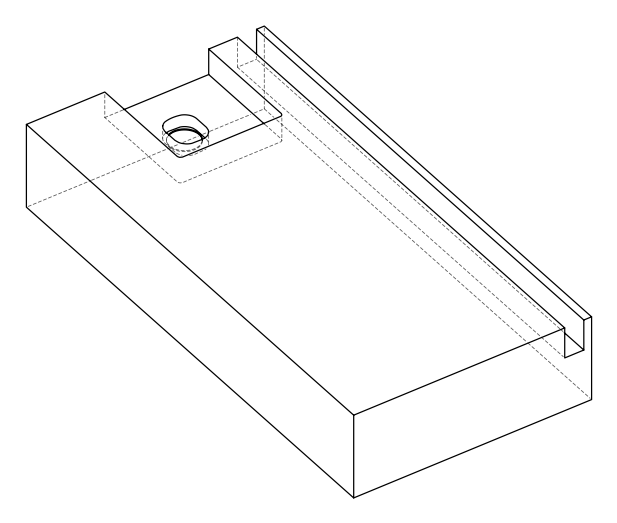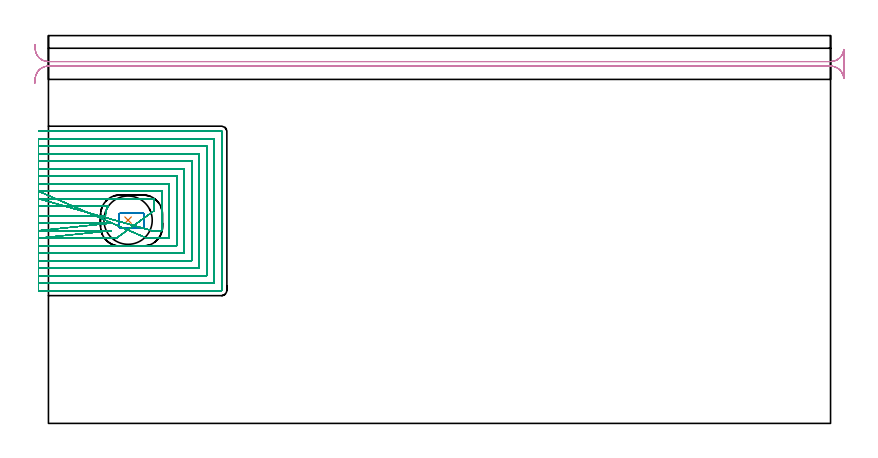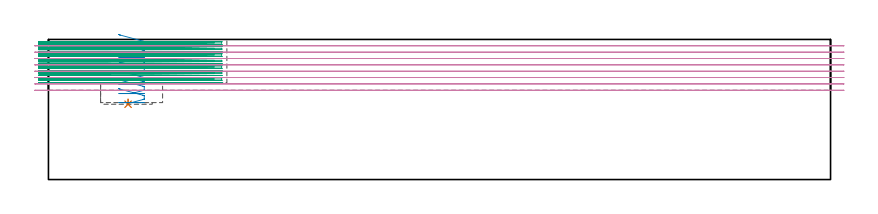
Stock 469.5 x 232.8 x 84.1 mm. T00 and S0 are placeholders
(PLAN: 4 operations, 3 tool changes, 148.3 min)
(1 INDEXABLE_INSERT_DRILL_BLIND_HOLE_FROM_SOLID | STEP1POCKET | UGT0302_008 | 0.02 min | 25669 mm3)
(2 MILL_RECTANGULAR_POCKET | POCKET_RECTANGULAR_STRAIGHT | UGT0201_105 | Follow Part, ap 5.5, ae 75% | 1.59 min | 13816 mm3)
(3 MILL_SLOT | SLOT_PARTIAL_RECTANGULAR | NXT0201_008 | Follow Part, ap 1.5, ae 75% | 130.45 min | 255485 mm3)
(4 MILL_RECTANGULAR_SLOT | SLOT_RECTANGULAR | UGT0201_008 | Follow Part, ap 4, ae 75% | 16.28 min | 267824 mm3)
(TOOL UGT0302_008 | Indexable Insert Drill 29mm | D29 PA180 FL50 Z2)
(TOOL UGT0201_105 | End Mill 22 mm | D22 FL25 Z2)
(TOOL NXT0201_008 | ENDMILL 6mm [2P460-0600-NA 1630] | D6 FL26 Z6)
(TOOL UGT0201_008 | End Mill 16 mm | D16 FL32 Z4)
(OP 1 INDEXABLE_INSERT_DRILL_BLIND_HOLE_FROM_SOLID)
G17 G21 G94 G90
T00 M6
G54
G17 G0 G90 X47.8 Y122. S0 M3
G43 Z94.1 H0
G94 G81 G98 Z45.2 F250. R48.2
G80
M5
M2
(OP 2 MILL_RECTANGULAR_POCKET)
G17 G21 G94 G90
T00 M6
G54
G17 G0 G90 X42.3 Y118.35 S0 M3
G43 Z94.1 H0
Z87.1
G94 G1 Y118.3 Z87.086 F250.
Y118.205 Z87.061
X42.359 Y117.967 Z86.995
X42.479 Y117.753 Z86.929
X42.653 Y117.579 Z86.864
X42.867 Y117.459 Z86.798
X43.105 Y117.4 Z86.732
X56.695 Z83.091
X56.933 Y117.459 Z83.025
X57.147 Y117.579 Z82.959
X57.321 Y117.753 Z82.893
X57.441 Y117.967 Z82.828
X57.5 Y118.205 Z82.762
Y125.395 Z80.835
X57.441 Y125.633 Z80.769
X57.321 Y125.847 Z80.704
X57.147 Y126.021 Z80.638
X56.933 Y126.141 Z80.572
X56.695 Y126.2 Z80.506
X56.6 Z80.481
X49.9 Z78.686
X43.2 F500.
G3 X42.3 Y125.3 R0.9
G1 Y118.3
G3 X43.2 Y117.4 R0.9
G1 X56.6
G3 X57.5 Y118.3 R0.9
G1 Y125.3
G3 X56.6 Y126.2 R0.9
G1 X49.9
X48.9
G0 X42.3 Y118.35 Z81.686
G1 Y118.3 Z81.672 F250.
Y118.205 Z81.647
X42.359 Y117.967 Z81.581
X42.479 Y117.753 Z81.515
X42.653 Y117.579 Z81.449
X42.867 Y117.459 Z81.384
X43.105 Y117.4 Z81.318
X56.695 Z77.676
X56.933 Y117.459 Z77.611
X57.147 Y117.579 Z77.545
X57.321 Y117.753 Z77.479
X57.441 Y117.967 Z77.413
X57.5 Y118.205 Z77.348
Y125.395 Z75.421
X57.441 Y125.633 Z75.355
X57.321 Y125.847 Z75.289
X57.147 Y126.021 Z75.224
X56.933 Y126.141 Z75.158
X56.695 Y126.2 Z75.092
X56.6 Z75.067
X49.9 Z73.271
X43.2 F500.
G3 X42.3 Y125.3 R0.9
G1 Y118.3
G3 X43.2 Y117.4 R0.9
G1 X56.6
G3 X57.5 Y118.3 R0.9
G1 Y125.3
G3 X56.6 Y126.2 R0.9
G1 X49.9
X48.9
G0 X42.3 Y118.35 Z76.271
G1 Y118.3 Z76.258 F250.
Y118.205 Z76.232
X42.359 Y117.967 Z76.167
X42.479 Y117.753 Z76.101
X42.653 Y117.579 Z76.035
X42.867 Y117.459 Z75.969
X43.105 Y117.4 Z75.904
X56.695 Z72.262
X56.933 Y117.459 Z72.196
X57.147 Y117.579 Z72.131
X57.321 Y117.753 Z72.065
X57.441 Y117.967 Z71.999
X57.5 Y118.205 Z71.933
Y125.395 Z70.007
X57.441 Y125.633 Z69.941
X57.321 Y125.847 Z69.875
X57.147 Y126.021 Z69.809
X56.933 Y126.141 Z69.744
X56.695 Y126.2 Z69.678
X56.6 Z69.652
X49.9 Z67.857
X43.2 F500.
G3 X42.3 Y125.3 R0.9
G1 Y118.3
G3 X43.2 Y117.4 R0.9
G1 X56.6
G3 X57.5 Y118.3 R0.9
G1 Y125.3
G3 X56.6 Y126.2 R0.9
G1 X49.9
X48.9
G0 X42.3 Y118.35 Z70.857
G1 Y118.3 Z70.844 F250.
Y118.205 Z70.818
X42.359 Y117.967 Z70.752
X42.479 Y117.753 Z70.687
X42.653 Y117.579 Z70.621
X42.867 Y117.459 Z70.555
X43.105 Y117.4 Z70.489
X56.695 Z66.848
X56.933 Y117.459 Z66.782
X57.147 Y117.579 Z66.716
X57.321 Y117.753 Z66.651
X57.441 Y117.967 Z66.585
X57.5 Y118.205 Z66.519
Y125.395 Z64.592
X57.441 Y125.633 Z64.527
X57.321 Y125.847 Z64.461
X57.147 Y126.021 Z64.395
X56.933 Y126.141 Z64.329
X56.695 Y126.2 Z64.264
X56.6 Z64.238
X49.9 Z62.443
X43.2 F500.
G3 X42.3 Y125.3 R0.9
G1 Y118.3
G3 X43.2 Y117.4 R0.9
G1 X56.6
G3 X57.5 Y118.3 R0.9
G1 Y125.3
G3 X56.6 Y126.2 R0.9
G1 X49.9
X48.9
G0 X42.3 Y118.35 Z65.443
G1 Y118.3 Z65.429 F250.
Y118.205 Z65.404
X42.359 Y117.967 Z65.338
X42.479 Y117.753 Z65.272
X42.653 Y117.579 Z65.207
X42.867 Y117.459 Z65.141
X43.105 Y117.4 Z65.075
X56.695 Z61.434
X56.933 Y117.459 Z61.368
X57.147 Y117.579 Z61.302
X57.321 Y117.753 Z61.236
X57.441 Y117.967 Z61.17
X57.5 Y118.205 Z61.105
Y125.395 Z59.178
X57.441 Y125.633 Z59.112
X57.321 Y125.847 Z59.047
X57.147 Y126.021 Z58.981
X56.933 Y126.141 Z58.915
X56.695 Y126.2 Z58.849
X56.6 Z58.824
X49.9 Z57.029
X43.2 F500.
G3 X42.3 Y125.3 R0.9
G1 Y118.3
G3 X43.2 Y117.4 R0.9
G1 X56.6
G3 X57.5 Y118.3 R0.9
G1 Y125.3
G3 X56.6 Y126.2 R0.9
G1 X49.9
X48.9
G0 X42.3 Y118.35 Z60.029
G1 Y118.3 Z60.015 F250.
Y118.205 Z59.99
X42.359 Y117.967 Z59.924
X42.479 Y117.753 Z59.858
X42.653 Y117.579 Z59.792
X42.867 Y117.459 Z59.727
X43.105 Y117.4 Z59.661
X56.695 Z56.019
X56.933 Y117.459 Z55.954
X57.147 Y117.579 Z55.888
X57.321 Y117.753 Z55.822
X57.441 Y117.967 Z55.756
X57.5 Y118.205 Z55.69
Y125.395 Z53.764
X57.441 Y125.633 Z53.698
X57.321 Y125.847 Z53.632
X57.147 Y126.021 Z53.567
X56.933 Y126.141 Z53.501
X56.695 Y126.2 Z53.435
X56.6 Z53.41
X49.9 Z51.614
X43.2 F500.
G3 X42.3 Y125.3 R0.9
G1 Y118.3
G3 X43.2 Y117.4 R0.9
G1 X56.6
G3 X57.5 Y118.3 R0.9
G1 Y125.3
G3 X56.6 Y126.2 R0.9
G1 X49.9
X48.9
G0 X42.3 Y118.35 Z54.614
G1 Y118.3 Z54.601 F250.
Y118.205 Z54.575
X42.359 Y117.967 Z54.51
X42.479 Y117.753 Z54.444
X42.653 Y117.579 Z54.378
X42.867 Y117.459 Z54.312
X43.105 Y117.4 Z54.246
X56.695 Z50.605
X56.933 Y117.459 Z50.539
X57.147 Y117.579 Z50.473
X57.321 Y117.753 Z50.408
X57.441 Y117.967 Z50.342
X57.5 Y118.205 Z50.276
Y125.395 Z48.35
X57.441 Y125.633 Z48.284
X57.321 Y125.847 Z48.218
X57.147 Y126.021 Z48.152
X56.933 Y126.141 Z48.086
X56.695 Y126.2 Z48.021
X56.6 Z47.995
X49.9 Z46.2
X43.2 F500.
G3 X42.3 Y125.3 R0.9
G1 Y118.3
G3 X43.2 Y117.4 R0.9
G1 X56.6
G3 X57.5 Y118.3 R0.9
G1 Y125.3
G3 X56.6 Y126.2 R0.9
G1 X49.9
X48.9
G0 Z94.1
M5
M2
(OP 3 MILL_SLOT)
G17 G21 G94 G90
T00 M6
G54
G17 G0 G90 X-6. Y124.7 S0 M3
G43 Z94.1 H1
Z82.661
G94 G1 X-3. F250.
X34.293 F500.
X34.292 Y124.867
X34.294 Y125.662
X34.354 Y126.345
X34.477 Y127.045
X34.683 Y127.848
G2 X35.055 Y128.907 R8.304
X35.533 Y129.849 R8.304
G1 X35.905 Y130.4
X-3.
X-6. F250.
Y120.2
X-3.
X34.3 F500.
X37.3 F250.
X-6. Y115.7 F500.
X-3. F250.
X34.691 F500.
X37.691 F250.
X-6. Y111.2 F500.
X-3. F250.
X37.824 F500.
X40.824 F250.
X63.6 Y127.802 F500.
Y130.802 F250.
Y134.9 F500.
X-3.
X-6. F250.
X62.103 Y115.7 F500.
X65.103 F250.
X68.1 F500.
Y139.4
X-3.
X-6. F250.
X58.967 Y111.2 F500.
X61.967 F250.
X72.6 F500.
Y143.9
X-3.
X-6. F250.
Y106.7
X-3.
X77.1 F500.
Y148.4
X-3.
X-6. F250.
Y102.2
X-3.
X81.6 F500.
Y152.9
X-3.
X-6. F250.
Y97.7
X-3.
X86.1 F500.
Y157.4
X-3.
X-6. F250.
Y93.2
X-3.
X90.6 F500.
Y161.9
X-3.
X-6. F250.
Y88.7
X-3.
X95.1 F500.
Y166.4
X-3.
X-6. F250.
Y84.2
X-3.
X99.6 F500.
Y170.9
X-3.
X-6. F250.
Y79.7
X-3.
X104. F500.
X104.055 Y79.705
X104.095 Y79.745
X104.1 Y79.8
Y175.3
X104.095 Y175.355
X104.055 Y175.395
X104. Y175.4
X-3.
X-6. F250.
G0 Y124.7 Z81.222
G1 X-3.
X34.293 F500.
X34.292 Y124.867
X34.294 Y125.662
X34.354 Y126.345
X34.477 Y127.045
X34.683 Y127.848
G2 X35.533 Y129.849 R8.304
G1 X35.905 Y130.4
X-3.
X-6. F250.
Y120.2
X-3.
X34.3 F500.
X37.3 F250.
X-6. Y115.7 F500.
X-3. F250.
X34.691 F500.
X37.691 F250.
X-6. Y111.2 F500.
X-3. F250.
X37.824 F500.
X40.824 F250.
X63.6 Y127.802 F500.
Y130.802 F250.
Y134.9 F500.
X-3.
X-6. F250.
X62.103 Y115.7 F500.
X65.103 F250.
X68.1 F500.
Y139.4
X-3.
X-6. F250.
X58.967 Y111.2 F500.
X61.967 F250.
X72.6 F500.
Y143.9
X-3.
X-6. F250.
Y106.7
X-3.
X77.1 F500.
Y148.4
X-3.
X-6. F250.
Y102.2
X-3.
X81.6 F500.
Y152.9
X-3.
X-6. F250.
Y97.7
X-3.
X86.1 F500.
Y157.4
X-3.
X-6. F250.
Y93.2
X-3.
X90.6 F500.
Y161.9
X-3.
X-6. F250.
Y88.7
X-3.
X95.1 F500.
Y166.4
X-3.
X-6. F250.
Y84.2
X-3.
X99.6 F500.
Y170.9
X-3.
X-6. F250.
Y79.7
X-3.
X104. F500.
X104.055 Y79.705
X104.095 Y79.745
X104.1 Y79.8
Y175.3
X104.095 Y175.355
X104.055 Y175.395
X104. Y175.4
X-3.
X-6. F250.
G0 Y124.7 Z79.783
G1 X-3.
X34.293 F500.
X34.292 Y124.867
X34.294 Y125.662
G2 X35.188 Y129.2 R9.844
G1 X35.235 Y129.298
X35.35 Y129.522
X35.435 Y129.679
X35.533 Y129.849
X35.905 Y130.4
X-3.
X-6. F250.
Y120.2
X-3.
X34.3 F500.
X37.3 F250.
X-6. Y115.7 F500.
X-3. F250.
X34.691 F500.
X37.691 F250.
X-6. Y111.2 F500.
X-3. F250.
X37.824 F500.
X40.824 F250.
X63.6 Y127.802 F500.
Y130.802 F250.
Y134.9 F500.
X-3.
X-6. F250.
X62.103 Y115.7 F500.
X65.103 F250.
X68.1 F500.
Y139.4
X-3.
X-6. F250.
X58.967 Y111.2 F500.
X61.967 F250.
X72.6 F500.
Y143.9
X-3.
X-6. F250.
Y106.7
X-3.
X77.1 F500.
Y148.4
X-3.
X-6. F250.
Y102.2
X-3.
X81.6 F500.
Y152.9
X-3.
X-6. F250.
Y97.7
X-3.
X86.1 F500.
Y157.4
X-3.
X-6. F250.
Y93.2
X-3.
X90.6 F500.
Y161.9
X-3.
X-6. F250.
Y88.7
X-3.
X95.1 F500.
Y166.4
X-3.
X-6. F250.
Y84.2
X-3.
X99.6 F500.
Y170.9
X-3.
X-6. F250.
Y79.7
X-3.
X104. F500.
X104.055 Y79.705
X104.095 Y79.745
X104.1 Y79.8
Y175.3
X104.095 Y175.355
X104.055 Y175.395
X104. Y175.4
X-3.
X-6. F250.
G0 Y124.7 Z78.344
G1 X-3.
X34.293 F500.
X34.292 Y124.867
X34.294 Y125.662
G2 X35.387 Y129.596 R9.946
G1 X35.533 Y129.849
X35.905 Y130.4
X-3.
X-6. F250.
Y120.2
X-3.
X34.3 F500.
X37.3 F250.
X-6. Y115.7 F500.
X-3. F250.
X34.691 F500.
X37.691 F250.
X-6. Y111.2 F500.
X-3. F250.
X37.824 F500.
X40.824 F250.
X63.6 Y127.802 F500.
Y130.802 F250.
Y134.9 F500.
X-3.
X-6. F250.
X62.103 Y115.7 F500.
X65.103 F250.
X68.1 F500.
Y139.4
X-3.
X-6. F250.
X58.967 Y111.2 F500.
X61.967 F250.
X72.6 F500.
Y143.9
X-3.
X-6. F250.
Y106.7
X-3.
X77.1 F500.
Y148.4
X-3.
X-6. F250.
Y102.2
X-3.
X81.6 F500.
Y152.9
X-3.
X-6. F250.
Y97.7
X-3.
X86.1 F500.
Y157.4
X-3.
X-6. F250.
Y93.2
X-3.
X90.6 F500.
Y161.9
X-3.
X-6. F250.
Y88.7
X-3.
X95.1 F500.
Y166.4
X-3.
X-6. F250.
Y84.2
X-3.
X99.6 F500.
Y170.9
X-3.
X-6. F250.
Y79.7
X-3.
X104. F500.
X104.055 Y79.705
X104.095 Y79.745
X104.1 Y79.8
Y175.3
X104.095 Y175.355
X104.055 Y175.395
X104. Y175.4
X-3.
X-6. F250.
G0 Y124.7 Z76.905
G1 X-3.
X34.293 F500.
X34.292 Y124.867
X34.294 Y125.662
G2 X35.387 Y129.596 R9.941
G1 X35.532 Y129.848
X35.905 Y130.4
X-3.
X-6. F250.
Y120.2
X-3.
X34.3 F500.
X37.3 F250.
X-6. Y115.7 F500.
X-3. F250.
X34.691 F500.
X37.691 F250.
X-6. Y111.2 F500.
X-3. F250.
X37.824 F500.
X40.824 F250.
X63.6 Y127.802 F500.
Y130.802 F250.
Y134.9 F500.
X-3.
X-6. F250.
X62.103 Y115.7 F500.
X65.103 F250.
X68.1 F500.
Y139.4
X-3.
X-6. F250.
X58.967 Y111.2 F500.
X61.967 F250.
X72.6 F500.
Y143.9
X-3.
X-6. F250.
Y106.7
X-3.
X77.1 F500.
Y148.4
X-3.
X-6. F250.
Y102.2
X-3.
X81.6 F500.
Y152.9
X-3.
X-6. F250.
Y97.7
X-3.
X86.1 F500.
Y157.4
X-3.
X-6. F250.
Y93.2
X-3.
X90.6 F500.
Y161.9
X-3.
X-6. F250.
Y88.7
X-3.
X95.1 F500.
Y166.4
X-3.
X-6. F250.
Y84.2
X-3.
X99.6 F500.
Y170.9
X-3.
X-6. F250.
Y79.7
X-3.
X104. F500.
X104.055 Y79.705
X104.095 Y79.745
X104.1 Y79.8
Y175.3
X104.095 Y175.355
X104.055 Y175.395
X104. Y175.4
X-3.
X-6. F250.
G0 Y124.7 Z75.467
G1 X-3.
X34.293 F500.
X34.292 Y124.867
X34.294 Y125.662
X34.354 Y126.345
X34.477 Y127.044
X34.687 Y127.859
X34.886 Y128.475
X34.911 Y128.544
X35.174 Y129.167
G2 X35.458 Y129.719 R8.494
G1 X35.532 Y129.848
X35.905 Y130.4
X-3.
X-6. F250.
Y120.2
X-3.
X34.3 F500.
X37.3 F250.
X-6. Y115.7 F500.
X-3. F250.
X34.692 F500.
X37.692 F250.
X-6. Y111.2 F500.
X-3. F250.
X37.825 F500.
X40.825 F250.
X63.6 Y127.801 F500.
Y130.801 F250.
Y134.9 F500.
X-3.
X-6. F250.
X62.103 Y115.7 F500.
X65.103 F250.
X68.1 F500.
Y139.4
X-3.
X-6. F250.
X58.967 Y111.2 F500.
X61.967 F250.
X72.6 F500.
Y143.9
X-3.
X-6. F250.
Y106.7
X-3.
X77.1 F500.
Y148.4
X-3.
X-6. F250.
Y102.2
X-3.
X81.6 F500.
Y152.9
X-3.
X-6. F250.
Y97.7
X-3.
X86.1 F500.
Y157.4
X-3.
X-6. F250.
Y93.2
X-3.
X90.6 F500.
Y161.9
X-3.
X-6. F250.
Y88.7
X-3.
X95.1 F500.
Y166.4
X-3.
X-6. F250.
Y84.2
X-3.
X99.6 F500.
Y170.9
X-3.
X-6. F250.
Y79.7
X-3.
X104. F500.
X104.055 Y79.705
X104.095 Y79.745
X104.1 Y79.8
Y175.3
X104.095 Y175.355
X104.055 Y175.395
X104. Y175.4
X-3.
X-6. F250.
G0 Y124.7 Z74.028
G1 X-3.
X34.293 F500.
X34.292 Y124.867
X34.294 Y125.662
X34.354 Y126.345
X34.477 Y127.045
X34.681 Y127.84
G2 X35.533 Y129.849 R8.494
G1 X35.881 Y130.365
X35.905 Y130.4
X-3.
X-6. F250.
Y120.2
X-3.
X34.3 F500.
X37.3 F250.
X-6. Y115.7 F500.
X-3. F250.
X34.692 F500.
X37.692 F250.
X-6. Y111.2 F500.
X-3. F250.
X37.825 F500.
X40.825 F250.
X63.6 Y127.801 F500.
Y130.801 F250.
Y134.9 F500.
X-3.
X-6. F250.
X62.103 Y115.7 F500.
X65.103 F250.
X68.1 F500.
Y139.4
X-3.
X-6. F250.
X58.967 Y111.2 F500.
X61.967 F250.
X72.6 F500.
Y143.9
X-3.
X-6. F250.
Y106.7
X-3.
X77.1 F500.
Y148.4
X-3.
X-6. F250.
Y102.2
X-3.
X81.6 F500.
Y152.9
X-3.
X-6. F250.
Y97.7
X-3.
X86.1 F500.
Y157.4
X-3.
X-6. F250.
Y93.2
X-3.
X90.6 F500.
Y161.9
X-3.
X-6. F250.
Y88.7
X-3.
X95.1 F500.
Y166.4
X-3.
X-6. F250.
Y84.2
X-3.
X99.6 F500.
Y170.9
X-3.
X-6. F250.
Y79.7
X-3.
X104. F500.
X104.055 Y79.705
X104.095 Y79.745
X104.1 Y79.8
Y175.3
X104.095 Y175.355
X104.055 Y175.395
X104. Y175.4
X-3.
X-6. F250.
G0 Y124.7 Z72.589
G1 X-3.
X34.293 F500.
X34.292 Y124.867
X34.294 Y125.662
X34.354 Y126.345
X34.477 Y127.045
X34.683 Y127.848
G2 X35.533 Y129.849 R8.304
G1 X35.905 Y130.4
X-3.
X-6. F250.
Y120.2
X-3.
X34.3 F500.
X37.3 F250.
X-6. Y115.7 F500.
X-3. F250.
X34.691 F500.
X37.691 F250.
X-6. Y111.2 F500.
X-3. F250.
X37.824 F500.
X40.824 F250.
X63.6 Y127.802 F500.
Y130.802 F250.
Y134.9 F500.
X-3.
X-6. F250.
X62.103 Y115.7 F500.
X65.103 F250.
X68.1 F500.
Y139.4
X-3.
X-6. F250.
X58.967 Y111.2 F500.
X61.967 F250.
X72.6 F500.
Y143.9
X-3.
X-6. F250.
Y106.7
X-3.
X77.1 F500.
Y148.4
X-3.
X-6. F250.
Y102.2
X-3.
X81.6 F500.
Y152.9
X-3.
X-6. F250.
Y97.7
X-3.
X86.1 F500.
Y157.4
X-3.
X-6. F250.
Y93.2
X-3.
X90.6 F500.
Y161.9
X-3.
X-6. F250.
Y88.7
X-3.
X95.1 F500.
Y166.4
X-3.
X-6. F250.
Y84.2
X-3.
X99.6 F500.
Y170.9
X-3.
X-6. F250.
Y79.7
X-3.
X104. F500.
X104.055 Y79.705
X104.095 Y79.745
X104.1 Y79.8
Y175.3
X104.095 Y175.355
X104.055 Y175.395
X104. Y175.4
X-3.
X-6. F250.
G0 Y124.7 Z71.15
G1 X-3.
X34.293 F500.
X34.292 Y124.867
X34.294 Y125.662
X34.354 Y126.345
X34.477 Y127.045
X34.683 Y127.848
G2 X35.533 Y129.849 R8.304
G1 X35.905 Y130.4
X-3.
X-6. F250.
Y120.2
X-3.
X34.3 F500.
X37.3 F250.
X-6. Y115.7 F500.
X-3. F250.
X34.691 F500.
X37.691 F250.
X-6. Y111.2 F500.
X-3. F250.
X37.824 F500.
X40.824 F250.
X63.6 Y127.802 F500.
Y130.802 F250.
Y134.9 F500.
X-3.
X-6. F250.
X62.103 Y115.7 F500.
X65.103 F250.
X68.1 F500.
Y139.4
X-3.
X-6. F250.
X58.967 Y111.2 F500.
X61.967 F250.
X72.6 F500.
Y143.9
X-3.
X-6. F250.
Y106.7
X-3.
X77.1 F500.
Y148.4
X-3.
X-6. F250.
Y102.2
X-3.
X81.6 F500.
Y152.9
X-3.
X-6. F250.
Y97.7
X-3.
X86.1 F500.
Y157.4
X-3.
X-6. F250.
Y93.2
X-3.
X90.6 F500.
Y161.9
X-3.
X-6. F250.
Y88.7
X-3.
X95.1 F500.
Y166.4
X-3.
X-6. F250.
Y84.2
X-3.
X99.6 F500.
Y170.9
X-3.
X-6. F250.
Y79.7
X-3.
X104. F500.
X104.055 Y79.705
X104.095 Y79.745
X104.1 Y79.8
Y175.3
X104.095 Y175.355
X104.055 Y175.395
X104. Y175.4
X-3.
X-6. F250.
G0 Y124.7 Z69.711
G1 X-3.
X34.293 F500.
X34.292 Y124.867
X34.294 Y125.662
G2 X35.188 Y129.2 R9.845
G1 X35.235 Y129.298
X35.35 Y129.522
X35.435 Y129.679
X35.533 Y129.849
X35.905 Y130.4
X-3.
X-6. F250.
Y120.2
X-3.
X34.3 F500.
X37.3 F250.
X-6. Y115.7 F500.
X-3. F250.
X34.691 F500.
X37.691 F250.
X-6. Y111.2 F500.
X-3. F250.
X37.824 F500.
X40.824 F250.
X63.6 Y127.802 F500.
Y130.802 F250.
Y134.9 F500.
X-3.
X-6. F250.
X62.103 Y115.7 F500.
X65.103 F250.
X68.1 F500.
Y139.4
X-3.
X-6. F250.
X58.967 Y111.2 F500.
X61.967 F250.
X72.6 F500.
Y143.9
X-3.
X-6. F250.
Y106.7
X-3.
X77.1 F500.
Y148.4
X-3.
X-6. F250.
Y102.2
X-3.
X81.6 F500.
Y152.9
X-3.
X-6. F250.
Y97.7
X-3.
X86.1 F500.
Y157.4
X-3.
X-6. F250.
Y93.2
X-3.
X90.6 F500.
Y161.9
X-3.
X-6. F250.
Y88.7
X-3.
X95.1 F500.
Y166.4
X-3.
X-6. F250.
Y84.2
X-3.
X99.6 F500.
Y170.9
X-3.
X-6. F250.
Y79.7
X-3.
X104. F500.
X104.055 Y79.705
X104.095 Y79.745
X104.1 Y79.8
Y175.3
X104.095 Y175.355
X104.055 Y175.395
X104. Y175.4
X-3.
X-6. F250.
G0 Y124.7 Z68.272
G1 X-3.
X34.293 F500.
X34.292 Y124.867
X34.294 Y125.662
G2 X35.387 Y129.596 R9.949
G1 X35.533 Y129.849
X35.905 Y130.4
X-3.
X-6. F250.
Y120.2
X-3.
X34.3 F500.
X37.3 F250.
X-6. Y115.7 F500.
X-3. F250.
X34.691 F500.
X37.691 F250.
X-6. Y111.2 F500.
X-3. F250.
X37.824 F500.
X40.824 F250.
X63.6 Y127.802 F500.
Y130.802 F250.
Y134.9 F500.
X-3.
X-6. F250.
X62.103 Y115.7 F500.
X65.103 F250.
X68.1 F500.
Y139.4
X-3.
X-6. F250.
X58.967 Y111.2 F500.
X61.967 F250.
X72.6 F500.
Y143.9
X-3.
X-6. F250.
Y106.7
X-3.
X77.1 F500.
Y148.4
X-3.
X-6. F250.
Y102.2
X-3.
X81.6 F500.
Y152.9
X-3.
X-6. F250.
Y97.7
X-3.
X86.1 F500.
Y157.4
X-3.
X-6. F250.
Y93.2
X-3.
X90.6 F500.
Y161.9
X-3.
X-6. F250.
Y88.7
X-3.
X95.1 F500.
Y166.4
X-3.
X-6. F250.
Y84.2
X-3.
X99.6 F500.
Y170.9
X-3.
X-6. F250.
Y79.7
X-3.
X104. F500.
X104.055 Y79.705
X104.095 Y79.745
X104.1 Y79.8
Y175.3
X104.095 Y175.355
X104.055 Y175.395
X104. Y175.4
X-3.
X-6. F250.
G0 Y124.7 Z66.833
G1 X-3.
X34.293 F500.
X34.292 Y124.867
X34.294 Y125.662
G2 X35.387 Y129.596 R9.947
G1 X35.533 Y129.849
X35.905 Y130.4
X-3.
X-6. F250.
Y120.2
X-3.
X34.3 F500.
X37.3 F250.
X-6. Y115.7 F500.
X-3. F250.
X34.691 F500.
X37.691 F250.
X-6. Y111.2 F500.
X-3. F250.
X37.824 F500.
X40.824 F250.
X63.6 Y127.802 F500.
Y130.802 F250.
Y134.9 F500.
X-3.
X-6. F250.
X62.103 Y115.7 F500.
X65.103 F250.
X68.1 F500.
Y139.4
X-3.
X-6. F250.
X58.967 Y111.2 F500.
X61.967 F250.
X72.6 F500.
Y143.9
X-3.
X-6. F250.
Y106.7
X-3.
X77.1 F500.
Y148.4
X-3.
X-6. F250.
Y102.2
X-3.
X81.6 F500.
Y152.9
X-3.
X-6. F250.
Y97.7
X-3.
X86.1 F500.
Y157.4
X-3.
X-6. F250.
Y93.2
X-3.
X90.6 F500.
Y161.9
X-3.
X-6. F250.
Y88.7
X-3.
X95.1 F500.
Y166.4
X-3.
X-6. F250.
Y84.2
X-3.
X99.6 F500.
Y170.9
X-3.
X-6. F250.
Y79.7
X-3.
X104. F500.
X104.055 Y79.705
X104.095 Y79.745
X104.1 Y79.8
Y175.3
X104.095 Y175.355
X104.055 Y175.395
X104. Y175.4
X-3.
X-6. F250.
G0 Y124.7 Z65.394
G1 X-3.
X34.293 F500.
X34.292 Y124.867
X34.294 Y125.662
G2 X35.387 Y129.596 R9.944
G1 X35.533 Y129.849
X35.905 Y130.4
X-3.
X-6. F250.
Y120.2
X-3.
X34.3 F500.
X37.3 F250.
X-6. Y115.7 F500.
X-3. F250.
X34.691 F500.
X37.691 F250.
X-6. Y111.2 F500.
X-3. F250.
X37.824 F500.
X40.824 F250.
X63.6 Y127.802 F500.
Y130.802 F250.
Y134.9 F500.
X-3.
X-6. F250.
X62.103 Y115.7 F500.
X65.103 F250.
X68.1 F500.
Y139.4
X-3.
X-6. F250.
X58.967 Y111.2 F500.
X61.967 F250.
X72.6 F500.
Y143.9
X-3.
X-6. F250.
Y106.7
X-3.
X77.1 F500.
Y148.4
X-3.
X-6. F250.
Y102.2
X-3.
X81.6 F500.
Y152.9
X-3.
X-6. F250.
Y97.7
X-3.
X86.1 F500.
Y157.4
X-3.
X-6. F250.
Y93.2
X-3.
X90.6 F500.
Y161.9
X-3.
X-6. F250.
Y88.7
X-3.
X95.1 F500.
Y166.4
X-3.
X-6. F250.
Y84.2
X-3.
X99.6 F500.
Y170.9
X-3.
X-6. F250.
Y79.7
X-3.
X104. F500.
X104.055 Y79.705
X104.095 Y79.745
X104.1 Y79.8
Y175.3
X104.095 Y175.355
X104.055 Y175.395
X104. Y175.4
X-3.
X-6. F250.
G0 Y124.7 Z63.956
G1 X-3.
X34.293 F500.
X34.292 Y124.867
X34.294 Y125.662
G2 X35.387 Y129.596 R9.942
G1 X35.533 Y129.849
X35.905 Y130.4
X-3.
X-6. F250.
Y120.2
X-3.
X34.3 F500.
X37.3 F250.
X-6. Y115.7 F500.
X-3. F250.
X34.691 F500.
X37.691 F250.
X-6. Y111.2 F500.
X-3. F250.
X37.824 F500.
X40.824 F250.
X63.6 Y127.802 F500.
Y130.802 F250.
Y134.9 F500.
X-3.
X-6. F250.
X62.103 Y115.7 F500.
X65.103 F250.
X68.1 F500.
Y139.4
X-3.
X-6. F250.
X58.967 Y111.2 F500.
X61.967 F250.
X72.6 F500.
Y143.9
X-3.
X-6. F250.
Y106.7
X-3.
X77.1 F500.
Y148.4
X-3.
X-6. F250.
Y102.2
X-3.
X81.6 F500.
Y152.9
X-3.
X-6. F250.
Y97.7
X-3.
X86.1 F500.
Y157.4
X-3.
X-6. F250.
Y93.2
X-3.
X90.6 F500.
Y161.9
X-3.
X-6. F250.
Y88.7
X-3.
X95.1 F500.
Y166.4
X-3.
X-6. F250.
Y84.2
X-3.
X99.6 F500.
Y170.9
X-3.
X-6. F250.
Y79.7
X-3.
X104. F500.
X104.055 Y79.705
X104.095 Y79.745
X104.1 Y79.8
Y175.3
X104.095 Y175.355
X104.055 Y175.395
X104. Y175.4
X-3.
X-6. F250.
G0 Y124.7 Z62.517
G1 X-3.
X34.293 F500.
X34.292 Y124.867
X34.294 Y125.662
G2 X35.387 Y129.596 R9.939
G1 X35.532 Y129.848
X35.905 Y130.4
X-3.
X-6. F250.
Y120.2
X-3.
X34.3 F500.
X37.3 F250.
X-6. Y115.7 F500.
X-3. F250.
X34.691 F500.
X37.691 F250.
X-6. Y111.2 F500.
X-3. F250.
X37.824 F500.
X40.824 F250.
X63.6 Y127.802 F500.
Y130.802 F250.
Y134.9 F500.
X-3.
X-6. F250.
X62.103 Y115.7 F500.
X65.103 F250.
X68.1 F500.
Y139.4
X-3.
X-6. F250.
X58.967 Y111.2 F500.
X61.967 F250.
X72.6 F500.
Y143.9
X-3.
X-6. F250.
Y106.7
X-3.
X77.1 F500.
Y148.4
X-3.
X-6. F250.
Y102.2
X-3.
X81.6 F500.
Y152.9
X-3.
X-6. F250.
Y97.7
X-3.
X86.1 F500.
Y157.4
X-3.
X-6. F250.
Y93.2
X-3.
X90.6 F500.
Y161.9
X-3.
X-6. F250.
Y88.7
X-3.
X95.1 F500.
Y166.4
X-3.
X-6. F250.
Y84.2
X-3.
X99.6 F500.
Y170.9
X-3.
X-6. F250.
Y79.7
X-3.
X104. F500.
X104.055 Y79.705
X104.095 Y79.745
X104.1 Y79.8
Y175.3
X104.095 Y175.355
X104.055 Y175.395
X104. Y175.4
X-3.
X-6. F250.
G0 Y124.7 Z61.078
G1 X-3.
X34.294 F500.
X34.292 Y124.9
X34.294 Y125.662
G2 X35.188 Y129.2 R9.843
G1 X35.235 Y129.298
X35.35 Y129.522
X35.435 Y129.679
X35.532 Y129.848
X35.905 Y130.4
X-3.
X-6. F250.
Y120.2
X-3.
X34.3 F500.
X37.3 F250.
X-6. Y115.7 F500.
X-3. F250.
X34.692 F500.
X37.692 F250.
X-6. Y111.2 F500.
X-3. F250.
X37.824 F500.
X40.824 F250.
X63.6 Y127.802 F500.
Y130.802 F250.
Y134.9 F500.
X-3.
X-6. F250.
X62.103 Y115.7 F500.
X65.103 F250.
X68.1 F500.
Y139.4
X-3.
X-6. F250.
X58.967 Y111.2 F500.
X61.967 F250.
X72.6 F500.
Y143.9
X-3.
X-6. F250.
Y106.7
X-3.
X77.1 F500.
Y148.4
X-3.
X-6. F250.
Y102.2
X-3.
X81.6 F500.
Y152.9
X-3.
X-6. F250.
Y97.7
X-3.
X86.1 F500.
Y157.4
X-3.
X-6. F250.
Y93.2
X-3.
X90.6 F500.
Y161.9
X-3.
X-6. F250.
Y88.7
X-3.
X95.1 F500.
Y166.4
X-3.
X-6. F250.
Y84.2
X-3.
X99.6 F500.
Y170.9
X-3.
X-6. F250.
Y79.7
X-3.
X104. F500.
X104.055 Y79.705
X104.095 Y79.745
X104.1 Y79.8
Y175.3
X104.095 Y175.355
X104.055 Y175.395
X104. Y175.4
X-3.
X-6. F250.
G0 Y124.7 Z59.639
G1 X-3.
X34.294 F500.
X34.292 Y124.925
X34.294 Y125.662
G2 X35.188 Y129.2 R9.842
G1 X35.235 Y129.298
X35.35 Y129.522
X35.435 Y129.679
X35.532 Y129.848
X35.905 Y130.4
X-3.
X-6. F250.
Y120.2
X-3.
X34.3 F500.
X37.3 F250.
X-6. Y115.7 F500.
X-3. F250.
X34.693 F500.
X37.693 F250.
X-6. Y111.2 F500.
X-3. F250.
X37.824 F500.
X40.824 F250.
X63.6 Y127.801 F500.
Y130.801 F250.
Y134.9 F500.
X-3.
X-6. F250.
X62.103 Y115.7 F500.
X65.103 F250.
X68.1 F500.
Y139.4
X-3.
X-6. F250.
X58.966 Y111.2 F500.
X61.966 F250.
X72.6 F500.
Y143.9
X-3.
X-6. F250.
Y106.7
X-3.
X77.1 F500.
Y148.4
X-3.
X-6. F250.
Y102.2
X-3.
X81.6 F500.
Y152.9
X-3.
X-6. F250.
Y97.7
X-3.
X86.1 F500.
Y157.4
X-3.
X-6. F250.
Y93.2
X-3.
X90.6 F500.
Y161.9
X-3.
X-6. F250.
Y88.7
X-3.
X95.1 F500.
Y166.4
X-3.
X-6. F250.
Y84.2
X-3.
X99.6 F500.
Y170.9
X-3.
X-6. F250.
Y79.7
X-3.
X104. F500.
X104.055 Y79.705
X104.095 Y79.745
X104.1 Y79.8
Y175.3
X104.095 Y175.355
X104.055 Y175.395
X104. Y175.4
X-3.
X-6. F250.
G0 Y124.7 Z58.2
G1 X-3.
X34.294 F500.
X34.292 Y124.925
X34.294 Y125.662
G2 X35.387 Y129.596 R9.937
G1 X35.532 Y129.848
X35.905 Y130.4
X-3.
X-6. F250.
Y120.2
X-3.
X34.3 F500.
X37.3 F250.
X-6. Y115.7 F500.
X-3. F250.
X34.693 F500.
X37.693 F250.
X-6. Y111.2 F500.
X-3. F250.
X37.824 F500.
X40.824 F250.
X63.6 Y127.8 F500.
Y130.8 F250.
Y134.9 F500.
X-3.
X-6. F250.
X62.102 Y115.7 F500.
X65.102 F250.
X68.1 F500.
Y139.4
X-3.
X-6. F250.
X58.966 Y111.2 F500.
X61.966 F250.
X72.6 F500.
Y143.9
X-3.
X-6. F250.
Y106.7
X-3.
X77.1 F500.
Y148.4
X-3.
X-6. F250.
Y102.2
X-3.
X81.6 F500.
Y152.9
X-3.
X-6. F250.
Y97.7
X-3.
X86.1 F500.
Y157.4
X-3.
X-6. F250.
Y93.2
X-3.
X90.6 F500.
Y161.9
X-3.
X-6. F250.
Y88.7
X-3.
X95.1 F500.
Y166.4
X-3.
X-6. F250.
Y84.2
X-3.
X99.6 F500.
Y170.9
X-3.
X-6. F250.
Y79.7
X-3.
X104. F500.
X104.055 Y79.705
X104.095 Y79.745
X104.1 Y79.8
Y175.3
X104.095 Y175.355
X104.055 Y175.395
X104. Y175.4
X-3.
X-6. F250.
G0 Z94.1
M5
M2
(OP 4 MILL_RECTANGULAR_SLOT)
G17 G21 G94 G90
T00 M6
G54
G17 G0 G90 X-8.23 Y204.203 S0 M3
G43 Z94.1 H0
Z80.287
G94 G1 X-7.97 Y207.192 F250.
G2 X0. Y214.5 R8. F500.
G1 X469.5
G2 X477.47 Y207.192 R8.
G1 X477.5
Y224.508
X477.47
G2 X469.5 Y217.2 R8.
G1 X0.
G2 X-7.97 Y224.508 R8.
G1 X-8.23 Y227.497 F250.
G0 Y204.203 Z76.475
G1 X-7.97 Y207.192
G2 X0. Y214.5 R8. F500.
G1 X469.5
G2 X477.47 Y207.192 R8.
G1 X477.5
Y224.508
X477.47
G2 X469.5 Y217.2 R8.
G1 X0.
G2 X-7.97 Y224.508 R8.
G1 X-8.23 Y227.497 F250.
G0 Y204.203 Z72.662
G1 X-7.97 Y207.192
G2 X0. Y214.5 R8. F500.
G1 X469.5
G2 X477.47 Y207.192 R8.
G1 X477.5
Y224.508
X477.47
G2 X469.5 Y217.2 R8.
G1 X0.
G2 X-7.97 Y224.508 R8.
G1 X-8.23 Y227.497 F250.
G0 Y204.203 Z68.85
G1 X-7.97 Y207.192
G2 X0. Y214.5 R8. F500.
G1 X469.5
G2 X477.47 Y207.192 R8.
G1 X477.5
Y224.508
X477.47
G2 X469.5 Y217.2 R8.
G1 X0.
G2 X-7.97 Y224.508 R8.
G1 X-8.23 Y227.497 F250.
G0 Y204.203 Z65.037
G1 X-7.97 Y207.192
G2 X0. Y214.5 R8. F500.
G1 X469.5
G2 X477.47 Y207.192 R8.
G1 X477.5
Y224.508
X477.47
G2 X469.5 Y217.2 R8.
G1 X0.
G2 X-7.97 Y224.508 R8.
G1 X-8.23 Y227.497 F250.
G0 Y204.203 Z61.225
G1 X-7.97 Y207.192
G2 X0. Y214.5 R8. F500.
G1 X469.5
G2 X477.47 Y207.192 R8.
G1 X477.5
Y224.508
X477.47
G2 X469.5 Y217.2 R8.
G1 X0.
G2 X-7.97 Y224.508 R8.
G1 X-8.23 Y227.497 F250.
G0 Y204.203 Z57.412
G1 X-7.97 Y207.192
G2 X0. Y214.5 R8. F500.
G1 X469.5
G2 X477.47 Y207.192 R8.
G1 X477.5
Y224.508
X477.47
G2 X469.5 Y217.2 R8.
G1 X0.
G2 X-7.97 Y224.508 R8.
G1 X-8.23 Y227.497 F250.
G0 Y204.203 Z53.6
G1 X-7.97 Y207.192
G2 X0. Y214.5 R8. F500.
G1 X469.5
G2 X477.47 Y207.192 R8.
G1 X477.5
Y224.508
X477.47
G2 X469.5 Y217.2 R8.
G1 X0.
G2 X-7.97 Y224.508 R8.
G1 X-8.23 Y227.497 F250.
G0 Z94.1
M5
M2
